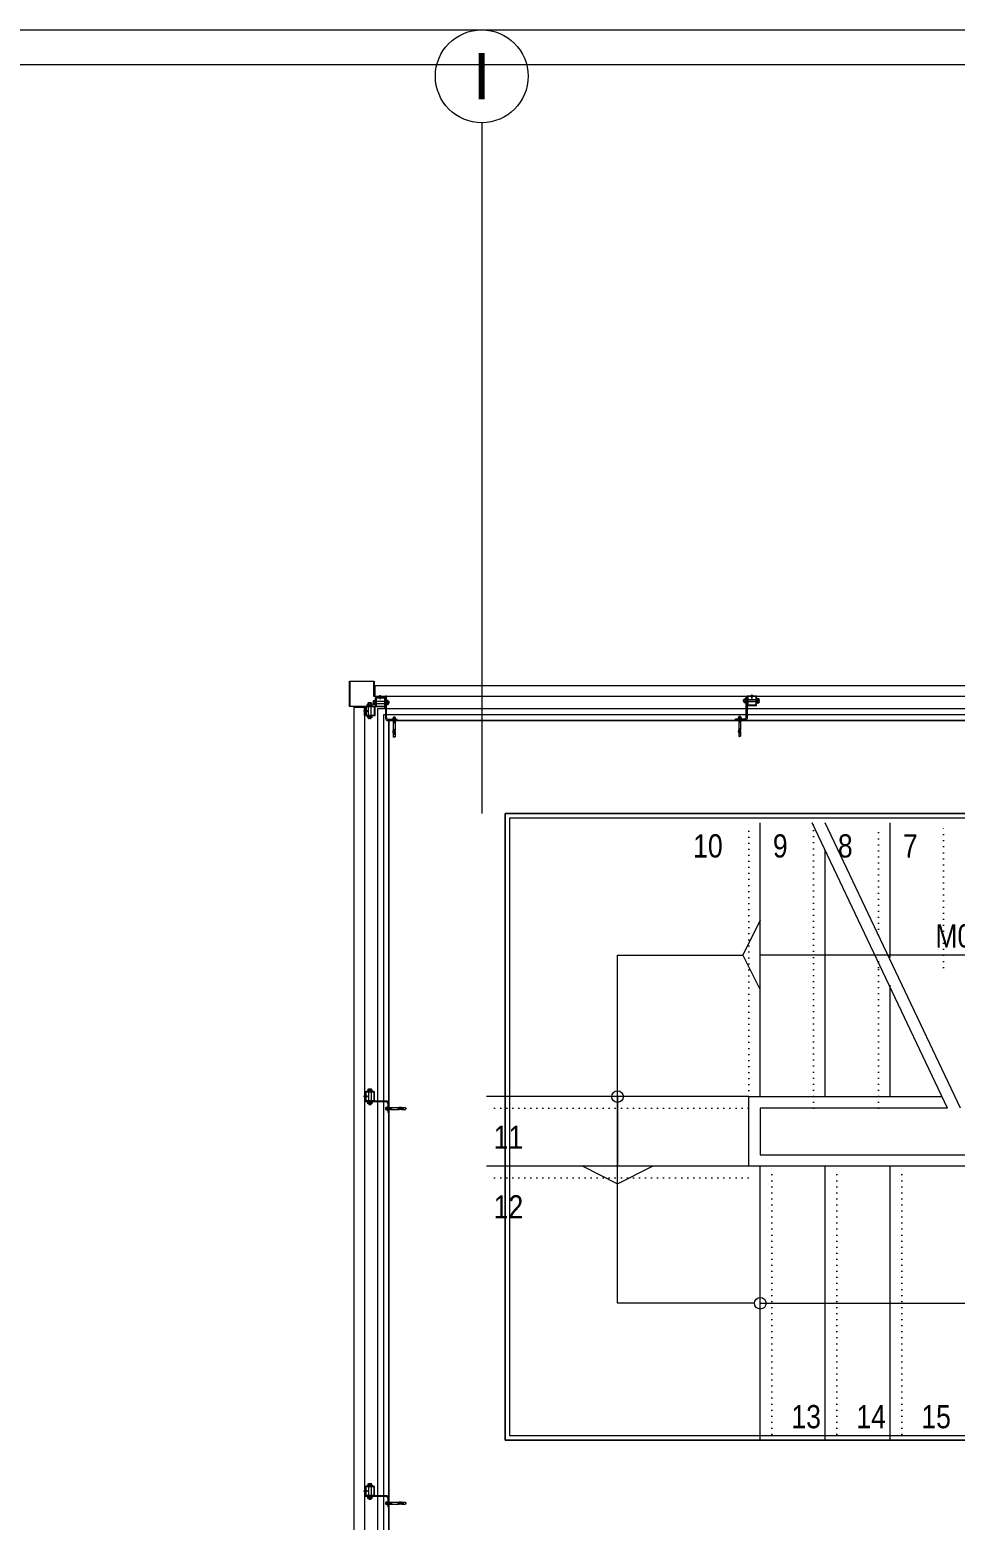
# Model space of a CAD drawing. Extents: x -1286 to 34975, y -230 to 6637.
# Drawn here: x 30556 to 30955, y 3563 to 4205 of the extents above; entities that cross this region are included whole.
import ezdxf
from ezdxf.enums import TextEntityAlignment as Align

# ---------------------------------------------------------------- set-up
doc = ezdxf.new("R2010")
doc.units = 0
doc.header["$LTSCALE"] = 20
doc.linetypes.add('DOT2', pattern=[0.125, 0, -0.125])
doc.layers.get('0').update_dxf_attribs({"color": 9, "lineweight": 9})
for name, color, linetype, lineweight in [('01', 9, 'Continuous', 9), ('06D', 9, 'Continuous', 9), ('10', 9, 'Continuous', 9), ('10A', 9, 'Continuous', 9), ('19', 9, 'Continuous', 9), ('19D', 9, 'DOT2', 9), ('21', 9, 'Continuous', 9), ('24', 9, 'Continuous', 9), ('33', 9, 'BATTING', 9), ('40A', 9, 'Continuous', 9)]:
    doc.layers.add(name, color=color, linetype=linetype, lineweight=lineweight)
doc.styles.add('Arial', font='arial.ttf', dxfattribs={"height": 2.5})
doc.styles.add('MuuM_TEXT-STANDART', font='ARIALN.TTF')
doc.linetypes.add('BATTING', pattern='A,0.0001,-0.1,[134,ltypeshp.shx,S=0.1,R=0,X=-0.1,Y=0],-0.2,[134,ltypeshp.shx,S=0.1,R=180,X=0.1,Y=0],-0.1', length=0.4001)

# ---------------------------------------------------------------- blocks, each defined once
blk = doc.blocks.new('0_arrowstairs')
blk.add_lwpolyline([(0, 0), (0, -30), (15, 0), (0, 30)], close=True)
blk = doc.blocks.new('*U105')
blk.add_lwpolyline([(0, 0), (0, 560)])
blk.add_circle((0, 0), 5)
at = {"rotation": 90}
blk.add_blockref('0_arrowstairs', (0, 560), dxfattribs=at)
blk = doc.blocks.new('*U524')
blk.add_lwpolyline([(0, 0), (0, 504)])
blk.add_circle((0, 0), 5)
at = {"rotation": 90}
blk.add_blockref('0_arrowstairs', (0, 504), dxfattribs=at)
blk = doc.blocks.new('*U520')
blk.add_lwpolyline([(0, 0), (0, 60)])
blk.add_circle((0, 0), 5)
at = {"rotation": 90}
blk.add_blockref('0_arrowstairs', (0, 60), dxfattribs=at)
blk = doc.blocks.new('MERDVN2.KAT')
at = {"layer": '19', "linetype": 'Continuous'}
for points in [[(16960.84, -297.5), (16960.84, -179.5)], [(17041.58, -302.5), (16983.25, -179.5)], [(17047.17, -302.5), (16988.84, -179.5)], [(17016.84, -237.5), (17016.84, -179.5)], [(16988.84, -297.5), (16988.84, -191.48)], [(17016.84, -297.5), (17016.84, -249.48)], [(16955.84, -297.5), (16842.84, -297.5)], [(17041.58, -302.5), (16960.84, -302.5), (16960.84, -322.5), (16960.84, -322.5), (17235.84, -322.5), (17235.84, -307.5), (17240.84, -307.5), (17240.84, -327.5), (17235.84, -327.5), (16955.84, -327.5), (16955.84, -327.5), (16955.84, -297.5), (17039.25, -297.5)], [(16955.84, -327.5), (16842.84, -327.5)], [(16960.84, -445.5), (16960.84, -327.5)], [(16988.84, -445.5), (16988.84, -327.5)], [(17016.84, -445.5), (17016.84, -327.5)]]:
    blk.add_lwpolyline(points, dxfattribs=at)
at = {"layer": '19'}
for points in [[(17047.17, -302.5), (16988.84, -179.5)], [(16958.34, -386.5), (16899.34, -386.5), (16899.34, -236.5), (16953.34, -236.5)]]:
    blk.add_lwpolyline(points, dxfattribs=at)
at = {"layer": '19D'}
for points in [[(16955.84, -297.5), (16955.84, -179.5)], [(16983.84, -302.5), (16983.84, -179.5)], [(17011.84, -228), (17011.84, -179.5)], [(17039.84, -241.83), (17039.84, -179.5)], [(17011.84, -241.83), (17011.84, -236.5)], [(17011.84, -302.5), (17011.84, -239.78)], [(16955.58, -302.49), (16842.84, -302.49)], [(16955.58, -332.49), (16842.84, -332.49)], [(16965.84, -445.5), (16965.84, -327.5)], [(16993.84, -445.5), (16993.84, -327.5)], [(17021.84, -445.5), (17021.84, -327.5)]]:
    blk.add_lwpolyline(points, dxfattribs=at)
at = {"layer": '19', "xscale": 0.5, "yscale": 0.5, "zscale": 0.5}
for name, p, rotation in [('*U524', (17212.84, -236.5), 90), ('*U520', (16899.34, -297.5), 180), ('*U105', (16960.84, -386.5), 270)]:
    blk.add_blockref(name, p, dxfattribs=dict(at, rotation=rotation))
at = {"layer": '21', "style": 'MuuM_TEXT-STANDART'}
for s, p in [('10', (16944.65, -184.5)), ('9', (16972.65, -184.5)), ('8', (17000.65, -184.5)), ('7', (17028.65, -184.5)), ('M01 (23x16.5 / 28)', (17132.43, -223.28)), ('11', (16858.69, -309.98)), ('12', (16858.69, -339.98)), ('13', (16986.98, -430.33)), ('14', (17014.98, -430.33)), ('15', (17042.98, -430.33))]:
    blk.add_text(s, height=10, dxfattribs=at).set_placement(p, align=Align.TOP_RIGHT)
blk = doc.blocks.new('0_aks')
at = {"linetype": 'Continuous'}
blk.add_circle((0, 0), 2, dxfattribs=at)
at = {"style": 'Arial'}
blk.add_attdef('AKS', text='', height=2, dxfattribs=at).set_placement((0, 0), align=Align.MIDDLE_CENTER)
blk = doc.blocks.new('p-aks_vw')
at = {"layer": '24', "ltscale": 2}
blk.add_lwpolyline([(2440, 3837.5), (2440, 3540)], dxfattribs=at)
at = {"layer": '24', "xscale": 10, "yscale": 10, "zscale": 10}
blk.add_blockref('0_aks', (2440, 3857.5), dxfattribs=at).add_auto_attribs({'AKS': 'I'})
blk = doc.blocks.new('cxvxv')
for p, q in [((-21988.4, 8560.98, 0), (-21988.4, 8560.32, 0)), ((-21988.4, 8560.32, 0), (-21986.64, 8560.32, 0)), ((-21986.86, 8561.07, 0), (-21988.18, 8561.07, 0)), ((-21988.02, 8561.25, 0), (-21987.03, 8561.3, 0)), ((-21988.02, 8561.25, 0), (-21988, 8561.26, 0)), ((-21988, 8561.23, 0), (-21988.02, 8561.25, 0)), ((-21988.02, 8561.13, 0), (-21987.03, 8561.19, 0)), ((-21988.02, 8561.13, 0), (-21988, 8561.14, 0)), ((-21988, 8561.11, 0), (-21988.02, 8561.13, 0)), ((-21988.02, 8560.32, 0), (-21987.02, 8560.32, 0)), ((-21988.02, 8560.28, 0), (-21988.02, 8560.32, 0)), ((-21988.02, 8560.11, 0), (-21988.02, 8555.61, 0)), ((-21988, 8561.3, 0), (-21987.94, 8561.35, 0)), ((-21988, 8561.26, 0), (-21988, 8561.3, 0)), ((-21988, 8561.14, 0), (-21988, 8561.23, 0)), ((-21988, 8561.07, 0), (-21988, 8561.11, 0)), ((-21987.96, 8560.98, 0), (-21987.96, 8560.32, 0)), ((-21987.54, 8561.35, 0), (-21987.94, 8561.35, 0)), ((-21987.7, 8561.05, 0), (-21987.7, 8561.08, 0)), ((-21987.7, 8561.07, 0), (-21987.7, 8561.07, 0)), ((-21987.54, 8561.35, 0), (-21987.1, 8561.35, 0)), ((-21987.03, 8561.3, 0), (-21987.1, 8561.35, 0)), ((-21987.08, 8560.64, 0), (-21987.08, 8560.98, 0)), ((-21987.08, 8560.64, 0), (-21987.08, 8560.32, 0)), ((-21987.06, 8560.32, 0), (-21987.06, 8560.28, 0)), ((-21987.06, 8555.61, 0), (-21987.06, 8560.11, 0)), ((-21987.05, 8561.32, 0), (-21987.03, 8561.3, 0)), ((-21987.03, 8561.3, 0), (-21987.05, 8561.28, 0)), ((-21987.03, 8561.3, 0), (-21987.05, 8561.29, 0)), ((-21987.05, 8561.28, 0), (-21987.05, 8561.2, 0)), ((-21987.05, 8561.2, 0), (-21987.03, 8561.19, 0)), ((-21987.03, 8561.19, 0), (-21987.05, 8561.17, 0)), ((-21987.05, 8561.17, 0), (-21987.05, 8561.08, 0)), ((-21987.05, 8561.08, 0), (-21987.03, 8561.07, 0)), ((-21987.02, 8560.32, 0), (-21987.02, 8560.28, 0)), ((-21987.02, 8555.61, 0), (-21987.02, 8560.11, 0)), ((-21986.64, 8560.32, 0), (-21986.64, 8560.98, 0)), ((-21988.4, 8555.4, 0), (-21986.64, 8555.4, 0)), ((-21988.4, 8554.74, 0), (-21988.4, 8555.4, 0)), ((-21986.86, 8554.65, 0), (-21988.17, 8554.65, 0)), ((-21988.02, 8555.44, 0), (-21988.02, 8555.4, 0)), ((-21988.02, 8555.4, 0), (-21987.02, 8555.4, 0)), ((-21987.96, 8554.74, 0), (-21987.96, 8555.4, 0)), ((-21987.08, 8555.08, 0), (-21987.08, 8555.4, 0)), ((-21987.08, 8555.08, 0), (-21987.08, 8554.74, 0)), ((-21987.06, 8555.4, 0), (-21987.06, 8555.44, 0)), ((-21987.02, 8555.4, 0), (-21987.02, 8555.44, 0)), ((-21986.64, 8555.4, 0), (-21986.64, 8554.74, 0))]:
    blk.add_line(p, q)
at = {"elevation": 0}
for points in [[(-21986.3, 8560.11), (-21988.7, 8560.11), (-21988.7, 8560.28), (-21986.3, 8560.28)], [(-21986.3, 8555.61), (-21988.7, 8555.61), (-21988.7, 8555.44), (-21986.3, 8555.44)]]:
    blk.add_lwpolyline(points, close=True, dxfattribs=at)
for points in [[(-21987.98, 8560.28), (-21987.98, 8560.32)], [(-21987.98, 8560.11), (-21987.98, 8555.61)], [(-21987.98, 8555.44), (-21987.98, 8555.4)]]:
    blk.add_lwpolyline(points, dxfattribs=at)
for centre, radius, start, end in [((-21988.18, 8560.75, 0), 0.315, 45.8497, 134.1503), ((-21987.52, 8559.95, 0), 1.12, 66.87008, 113.12992), ((-21987.52, 8559.95, 0), 1.12, 66.87008, 113.12992), ((-21986.86, 8560.76, 0), 0.313, 45.44896, 134.55104), ((-21988.18, 8554.97, 0), 0.315, 225.8497, 314.1503), ((-21987.52, 8555.77, 0), 1.12, 246.87008, 293.12992), ((-21987.52, 8555.77, 0), 1.12, 246.87008, 293.12992), ((-21986.86, 8554.96, 0), 0.313, 225.44896, 314.55104)]:
    blk.add_arc(centre, radius, start, end)
blk = doc.blocks.new('VIDA')
for p, q in [((-18072, 6523.9), (-18071.9, 6524)), ((-18071.9, 6523.8), (-18072, 6523.9)), ((-18071.9, 6524), (-18070.1, 6524.7)), ((-18069.6, 6522.9), (-18071.9, 6523.8)), ((-18069.7, 6524.9), (-18070.6, 6523.2)), ((-18070.6, 6523.2), (-18070.1, 6524.7)), ((-18070.1, 6524.7), (-18069.9, 6525.1)), ((-18069.9, 6525.1), (-18070.1, 6524.1)), ((-18070.1, 6524.1), (-18070, 6524.3)), ((-18070, 6524.3), (-18069.8, 6525.1)), ((-18069.9, 6525.1), (-18069.8, 6525.1)), ((-18069.8, 6525.1), (-18069.7, 6524.9)), ((-18069.7, 6524.9), (-18069.3, 6525)), ((-18069.6, 6522.8), (-18069.1, 6525)), ((-18069.6, 6522.8), (-18069.6, 6522.9)), ((-18069.4, 6522.4), (-18069.6, 6522.8)), ((-18068.9, 6525.3), (-18069.4, 6522.4)), ((-18069.3, 6522.4), (-18069.4, 6522.4)), ((-18069.3, 6522.4), (-18068.9, 6525.3)), ((-18069.3, 6525), (-18069.1, 6525)), ((-18069.1, 6522.8), (-18069.3, 6522.4)), ((-18069.1, 6525), (-18068.9, 6525.3)), ((-18068.7, 6522.8), (-18069.1, 6522.8)), ((-18068.9, 6525.3), (-18068.9, 6525.3)), ((-18068.9, 6525.3), (-18068.7, 6525)), ((-18068.7, 6522.8), (-18068.2, 6525)), ((-18068.7, 6525), (-18068.2, 6525)), ((-18068.5, 6522.4), (-18068.7, 6522.8)), ((-18068, 6525.3), (-18068.5, 6522.4)), ((-18068.4, 6522.4), (-18068.5, 6522.4)), ((-18068.4, 6522.4), (-18067.9, 6525.3)), ((-18068.2, 6522.8), (-18068.4, 6522.4)), ((-18068.2, 6522.8), (-18068.4, 6522.4)), ((-18068.2, 6525), (-18068, 6525.3)), ((-18067.7, 6525), (-18068.2, 6522.8)), ((-18067.7, 6522.8), (-18068.2, 6522.8)), ((-18067.9, 6525.3), (-18068, 6525.3)), ((-18067.9, 6525.3), (-18067.7, 6525)), ((-18067.7, 6522.8), (-18067.2, 6525)), ((-18067.7, 6525), (-18067.2, 6525)), ((-18067.5, 6522.4), (-18067.7, 6522.8)), ((-18067, 6525.3), (-18067.5, 6522.4)), ((-18067.4, 6522.4), (-18067.5, 6522.4)), ((-18067.4, 6522.4), (-18066.9, 6525.3)), ((-18067.2, 6522.8), (-18067.4, 6522.4)), ((-18067.2, 6522.8), (-18067.4, 6522.4)), ((-18067.2, 6525), (-18067, 6525.3)), ((-18066.7, 6525), (-18067.2, 6522.8)), ((-18066.7, 6522.8), (-18067.2, 6522.8)), ((-18066.9, 6525.3), (-18067, 6525.3)), ((-18066.9, 6525.3), (-18066.7, 6525)), ((-18066.3, 6525), (-18066.7, 6525)), ((-18066.7, 6522.8), (-18066.3, 6525)), ((-18066.5, 6522.4), (-18066.7, 6522.8)), ((-18066.1, 6525.3), (-18066.5, 6522.4)), ((-18066.5, 6522.4), (-18066, 6525.3)), ((-18066.3, 6522.8), (-18066.5, 6522.4)), ((-18066.3, 6522.8), (-18066.5, 6522.4)), ((-18066.5, 6522.4), (-18066.5, 6522.4)), ((-18066.3, 6525), (-18066.1, 6525.3)), ((-18065.8, 6525), (-18066.3, 6522.8)), ((-18066.3, 6522.8), (-18065.8, 6522.8)), ((-18066, 6525.3), (-18066.1, 6525.3)), ((-18066, 6525.3), (-18065.8, 6525)), ((-18065.8, 6522.8), (-18065.3, 6525)), ((-18065.8, 6525), (-18065.3, 6525)), ((-18065.6, 6522.4), (-18065.8, 6522.8)), ((-18065.1, 6525.3), (-18065.6, 6522.4)), ((-18065.5, 6522.4), (-18065.6, 6522.4)), ((-18065.5, 6522.4), (-18065, 6525.3)), ((-18065.3, 6522.8), (-18065.5, 6522.4)), ((-18065.3, 6522.8), (-18065.5, 6522.4)), ((-18065.3, 6525), (-18065.1, 6525.3)), ((-18064.8, 6525), (-18065.3, 6522.8)), ((-18064.8, 6522.8), (-18065.3, 6522.8)), ((-18065.1, 6525.3), (-18065, 6525.3)), ((-18065, 6525.3), (-18064.8, 6525)), ((-18064.8, 6525), (-18064.3, 6525)), ((-18064.8, 6522.8), (-18064.3, 6525)), ((-18064.6, 6522.4), (-18064.8, 6522.8)), ((-18064.1, 6525.3), (-18064.6, 6522.4)), ((-18064.5, 6522.4), (-18064.6, 6522.4)), ((-18064.5, 6522.4), (-18064, 6525.3)), ((-18064.3, 6522.8), (-18064.5, 6522.4)), ((-18064.3, 6522.8), (-18064.5, 6522.4)), ((-18064.3, 6525), (-18064.1, 6525.3)), ((-18063.8, 6525), (-18064.3, 6522.8)), ((-18063.8, 6522.8), (-18064.3, 6522.8)), ((-18064, 6525.3), (-18064.1, 6525.3)), ((-18064, 6525.3), (-18063.8, 6525)), ((-18063.8, 6522.8), (-18062, 6525)), ((-18062, 6525), (-18063.8, 6525)), ((-18063.6, 6522.4), (-18063.8, 6522.8)), ((-18063.6, 6522.4), (-18061.7, 6525.3)), ((-18061.8, 6525.3), (-18063.6, 6522.4)), ((-18062, 6522.8), (-18063.6, 6522.4)), ((-18062, 6522.8), (-18063.6, 6522.4)), ((-18063.6, 6522.4), (-18063.6, 6522.4)), ((-18061.5, 6525), (-18063.4, 6522.8)), ((-18063.4, 6522.8), (-18061.5, 6522.8)), ((-18061.7, 6525.3), (-18063.2, 6525.3)), ((-18062.7, 6522.4), (-18061.5, 6522.8)), ((-18062.6, 6522.4), (-18062.1, 6525.3)), ((-18062.4, 6522.8), (-18062.6, 6522.4)), ((-18062.4, 6522.8), (-18062.6, 6522.4)), ((-18062.6, 6522.4), (-18061.3, 6522.4)), ((-18062.4, 6525), (-18062.2, 6525.3)), ((-18061.5, 6525), (-18062.4, 6525)), ((-18061.5, 6522.8), (-18062.4, 6525)), ((-18061.9, 6525), (-18062.4, 6522.8)), ((-18061.9, 6522.8), (-18062.4, 6522.8)), ((-18062.2, 6525.3), (-18062.1, 6525.3)), ((-18062.2, 6525.3), (-18061.3, 6522.4)), ((-18062.1, 6525.3), (-18061.9, 6525)), ((-18062, 6525), (-18061.8, 6525.3)), ((-18061.9, 6525), (-18061.4, 6525)), ((-18061.9, 6522.8), (-18061.4, 6525)), ((-18061.7, 6522.4), (-18061.9, 6522.8)), ((-18061.2, 6525.3), (-18061.7, 6522.4)), ((-18061.7, 6525.3), (-18061.5, 6525)), ((-18061.6, 6522.4), (-18061.7, 6522.4)), ((-18061.6, 6522.4), (-18061.2, 6525.3)), ((-18061.4, 6522.8), (-18061.6, 6522.4)), ((-18061.4, 6522.8), (-18061.6, 6522.4)), ((-18061.4, 6525), (-18061.2, 6525.3)), ((-18061, 6525), (-18061.4, 6522.8)), ((-18060.9, 6522.8), (-18061.4, 6522.8)), ((-18061.2, 6525.3), (-18061, 6525)), ((-18061.2, 6525.3), (-18061.2, 6525.3)), ((-18061, 6525), (-18060.5, 6525)), ((-18060.9, 6522.8), (-18060.5, 6525)), ((-18060.7, 6522.4), (-18060.9, 6522.8)), ((-18060.7, 6522.4), (-18060.2, 6525.3)), ((-18060.3, 6525.3), (-18060.7, 6522.4)), ((-18060.5, 6522.8), (-18060.7, 6522.4)), ((-18060.5, 6522.8), (-18060.7, 6522.4)), ((-18060.7, 6522.4), (-18060.7, 6522.4)), ((-18060.5, 6525), (-18060.3, 6525.3)), ((-18060, 6525), (-18060.5, 6522.8)), ((-18060.5, 6522.8), (-18060, 6522.8)), ((-18060.3, 6525.3), (-18060.2, 6525.3)), ((-18060.2, 6525.3), (-18060, 6525)), ((-18060, 6525), (-18059.5, 6525)), ((-18060, 6522.8), (-18059.5, 6525)), ((-18059.8, 6522.4), (-18060, 6522.8)), ((-18059.3, 6525.3), (-18059.8, 6522.4)), ((-18059.7, 6522.4), (-18059.8, 6522.4)), ((-18059.7, 6522.4), (-18059.2, 6525.3)), ((-18059.5, 6522.8), (-18059.7, 6522.4)), ((-18059.5, 6522.8), (-18059.7, 6522.4)), ((-18059.5, 6525), (-18059.3, 6525.3)), ((-18059.2, 6524), (-18059.5, 6522.8)), ((-18059.5, 6522.8), (-18059.2, 6522.8)), ((-18059.3, 6525.3), (-18059.2, 6525.3)), ((-18058.1, 6526.6), (-18059.2, 6526.6)), ((-18059.2, 6521.2), (-18059.2, 6526.6)), ((-18058.1, 6521.2), (-18059.2, 6521.2))]:
    blk.add_line(p, q)
for points in [[(-18068.7, 6525), (-18069.1, 6522.8)], [(-18057.2, 6524.3), (-18057.5, 6524), (-18057.5, 6523.8), (-18057.2, 6523.5)]]:
    blk.add_lwpolyline(points)
for centre, start, end in [((-18062.4, 6523.6), 7.50951, 35.24269), ((-18062.4, 6524.2), 324.75731, 352.49049)]:
    blk.add_arc(centre, 5.21, start, end)
blk = doc.blocks.new('çelik dübel')
at = {"ltscale": 7}
for p, q in [((-87.2, -2), (-85, 2)), ((-85, -6), (-85, 2)), ((-68, 2), (-85, 2)), ((-75, -6), (-75, 2)), ((-70, -6), (-70, 2)), ((-68, 3), (-58, 2)), ((-68, -7), (-68, 3)), ((-58, -6), (-58, 2)), ((-8.5, 2), (-58, 2)), ((-53, 1.5), (-58, 1.5)), ((-53, -6), (-53, 2)), ((-25, -6), (-25, 2)), ((-25, -6), (-23.9, 2)), ((-23, -6), (-21.9, 2)), ((-21, -6), (-19.9, 2)), ((-19, -6), (-17.9, 2)), ((-17, -6), (-15.9, 2)), ((-85, -6), (-87.2, -2)), ((-68, -6), (-85, -6)), ((-68, -7), (-58, -6)), ((-53, -5.5), (-58, -5.5)), ((-8.5, -6), (-58, -6))]:
    blk.add_line(p, q, dxfattribs=at)
for p, q in [((-15, -6), (-13.9, 2)), ((-13, -6), (-11.9, 2)), ((-11, -6), (-10, 1.1)), ((-10, -9), (-10, 5)), ((-9, 5), (-10, 5)), ((-10, 3), (-10, 5)), ((-9, -9), (-9, 5)), ((-8.5, 2), (-8.5, 3)), ((-8.5, -4), (-8.5, 0)), ((-5, 4), (-7.5, 4)), ((-5, 1), (-7.5, 1)), ((-4, 2), (-4, 3)), ((-1, 2), (-4, 2)), ((-4, -4), (-4, 0)), ((-3, -6), (-1.9, 2)), ((-1, -6), (0, 1.1)), ((0, -5), (0, 1)), ((-10, -7), (-10, -9.1)), ((-9, -9), (-10, -9)), ((-8.5, -6), (-8.5, -7)), ((-5, -5), (-7.5, -5)), ((-5, -8), (-7.5, -8)), ((-4, -6), (-4, -7)), ((-1, -6), (-4, -6))]:
    blk.add_line(p, q)
for points in [[(-68, 0.6), (-67.4, 0.4), (-67, 0.1), (-66.6, -0.3), (-66.2, -0.8), (-65.9, -1.3), (-65.7, -1.9), (-65.4, -2.3), (-65.2, -2.8), (-65, -3.1), (-64.8, -3.3), (-64.6, -3.5), (-64.4, -3.6), (-64.2, -3.5), (-63.9, -3.5), (-63.7, -3.3), (-63.5, -3.1), (-63.2, -2.9), (-62.9, -2.6), (-62.7, -2.3), (-62.4, -2), (-62.1, -1.7), (-61.9, -1.4), (-61.6, -1.1), (-61.4, -0.9), (-61.2, -0.7), (-61, -0.6), (-60.8, -0.5), (-60.6, -0.5), (-60.4, -0.5), (-60.3, -0.7), (-60.1, -0.9), (-59.9, -1.1), (-59.8, -1.5), (-59.6, -1.9), (-59.4, -2.3), (-59.2, -2.7), (-58.9, -3), (-58.7, -3.3), (-58.4, -3.5), (-58, -3.5)], [(-68, -0.5), (-68, -0.5), (-67.9, -0.5), (-67.9, -0.5), (-67.8, -0.5), (-67.8, -0.6), (-67.7, -0.6), (-67.7, -0.6), (-67.6, -0.7), (-67.6, -0.7), (-67.6, -0.8), (-67.5, -0.8), (-67.5, -0.8), (-67.5, -0.9), (-67.4, -0.9), (-67.4, -0.9), (-67.3, -1), (-67.3, -1), (-67.3, -1.1), (-67.2, -1.1), (-67.2, -1.2), (-67.2, -1.2), (-67.1, -1.3), (-67.1, -1.3), (-67.1, -1.4), (-67, -1.4), (-67, -1.5), (-67, -1.5), (-66.9, -1.6), (-66.9, -1.6), (-66.9, -1.7), (-66.9, -1.7), (-66.8, -1.8), (-66.8, -1.9), (-66.8, -1.9), (-66.7, -2), (-66.7, -2), (-66.7, -2.1), (-66.6, -2.2), (-66.6, -2.2), (-66.6, -2.3), (-66.6, -2.3), (-66.5, -2.4), (-66.5, -2.5), (-66.5, -2.5), (-66.4, -2.6), (-66.4, -2.7), (-66.4, -2.7), (-66.3, -2.8), (-66.3, -2.8), (-66.3, -2.9), (-66.3, -3), (-66.2, -3), (-66.2, -3.1), (-66.2, -3.1), (-66.1, -3.2), (-66.1, -3.2), (-66.1, -3.3), (-66, -3.4), (-66, -3.4), (-66, -3.5), (-65.9, -3.5), (-65.9, -3.6), (-65.9, -3.6), (-65.8, -3.7), (-65.8, -3.7), (-65.7, -3.8), (-65.7, -3.8), (-65.7, -3.9), (-65.6, -3.9), (-65.6, -4), (-65.5, -4), (-65.5, -4.1), (-65.4, -4.1), (-65.4, -4.1), (-65.3, -4.2), (-65.3, -4.2), (-65.2, -4.3), (-65.2, -4.3), (-65.1, -4.3), (-65, -4.4), (-65, -4.4), (-64.9, -4.4), (-64.9, -4.4), (-64.8, -4.5), (-64.7, -4.5), (-64.7, -4.5), (-64.6, -4.5), (-64.5, -4.5), (-64.5, -4.5), (-64.4, -4.5), (-64.3, -4.5), (-64.3, -4.5), (-64.2, -4.5), (-64.1, -4.5), (-64.1, -4.5), (-64, -4.5), (-64, -4.5), (-63.9, -4.5), (-63.8, -4.5), (-63.8, -4.5), (-63.7, -4.4), (-63.7, -4.4), (-63.6, -4.4), (-63.6, -4.4), (-63.5, -4.4), (-63.4, -4.3), (-63.4, -4.3), (-63.3, -4.3), (-63.3, -4.3), (-63.3, -4.2), (-63.2, -4.2), (-63.2, -4.2), (-63.1, -4.1), (-63.1, -4.1), (-63, -4.1), (-63, -4), (-62.9, -4), (-62.9, -4), (-62.9, -3.9), (-62.8, -3.9), (-62.8, -3.9), (-62.7, -3.8), (-62.7, -3.8), (-62.7, -3.8), (-62.6, -3.7), (-62.6, -3.7), (-62.5, -3.6), (-62.5, -3.6), (-62.5, -3.6), (-62.4, -3.5), (-62.4, -3.5), (-62.4, -3.5), (-62.3, -3.4), (-62.3, -3.4), (-62.2, -3.3), (-62.2, -3.3), (-62.2, -3.3), (-62.1, -3.2), (-62.1, -3.2), (-62.1, -3.1), (-62, -3.1), (-62, -3.1), (-62, -3), (-61.9, -3), (-61.9, -2.9), (-61.9, -2.9), (-61.8, -2.9), (-61.8, -2.8), (-61.7, -2.8), (-61.7, -2.7), (-61.7, -2.7), (-61.6, -2.6), (-61.6, -2.6), (-61.6, -2.6), (-61.5, -2.5), (-61.5, -2.5), (-61.5, -2.5), (-61.4, -2.4), (-61.4, -2.4), (-61.4, -2.3), (-61.3, -2.3), (-61.3, -2.3), (-61.3, -2.2), (-61.3, -2.2), (-61.2, -2.2), (-61.2, -2.1), (-61.2, -2.1), (-61.1, -2), (-61.1, -2), (-61.1, -2), (-61, -1.9), (-61, -1.9), (-61, -1.9), (-61, -1.9), (-60.9, -1.8), (-60.9, -1.8), (-60.9, -1.8), (-60.9, -1.8), (-60.9, -1.8), (-60.9, -1.7), (-60.8, -1.7), (-60.8, -1.7), (-60.8, -1.7), (-60.8, -1.7), (-60.8, -1.7), (-60.8, -1.8), (-60.7, -1.8), (-60.7, -1.8), (-60.7, -1.8), (-60.7, -1.9), (-60.7, -1.9), (-60.7, -1.9), (-60.6, -2), (-60.6, -2), (-60.6, -2.1), (-60.6, -2.1), (-60.6, -2.1), (-60.5, -2.2), (-60.5, -2.2), (-60.5, -2.3), (-60.5, -2.3), (-60.4, -2.4), (-60.4, -2.5), (-60.4, -2.5), (-60.4, -2.6), (-60.3, -2.6), (-60.3, -2.7), (-60.3, -2.7), (-60.3, -2.8), (-60.2, -2.8), (-60.2, -2.9), (-60.2, -3), (-60.1, -3), (-60.1, -3.1), (-60.1, -3.1), (-60, -3.2), (-60, -3.2), (-59.9, -3.3), (-59.9, -3.4), (-59.9, -3.4), (-59.8, -3.5), (-59.8, -3.5), (-59.7, -3.6), (-59.7, -3.6), (-59.6, -3.7), (-59.6, -3.8), (-59.5, -3.8), (-59.5, -3.9), (-59.4, -3.9), (-59.3, -4), (-59.3, -4), (-59.2, -4.1), (-59.1, -4.2), (-59, -4.2), (-58.9, -4.3), (-58.8, -4.3), (-58.6, -4.4), (-58.4, -4.4), (-58.2, -4.5), (-58, -4.5)]]:
    blk.add_lwpolyline(points)
for centre, start, end in [((-7.5, 3), 90, 180), ((-7.5, 2), 180, 270), ((-7.5, 0), 90, 180), ((-5, 3), 0, 90), ((-5, 2), 270, 0), ((-5, 0), 0, 90), ((-1, 1), 0, 90), ((-7.5, -4), 180, 270), ((-7.5, -6), 90, 180), ((-7.5, -7), 180, 270), ((-5, -4), 270, 0), ((-5, -6), 0, 90), ((-5, -7), 270, 0), ((-1, -5), 270, 0)]:
    blk.add_arc(centre, 1, start, end)
blk = doc.blocks.new('kjdol')
at = {"ltscale": 10, "elevation": -278.89}
blk.add_lwpolyline([(77394.12, 60089.89), (77403.28, 60089.89, 0.460237), (77404.18, 60090.79), (77404.18, 60094.89), (77403.78, 60094.89), (77403.78, 60091.29, -0.414214), (77402.78, 60090.29), (77394.12, 60090.29)], format="xyb", close=True, dxfattribs=at)
at = {"elevation": -249.79}
for points in [[(77397.97, 60089.9), (77397.97, 60085.9), (77393.97, 60085.9), (77393.97, 60089.9)], [(77397.77, 60089.7), (77397.77, 60086.1), (77394.17, 60086.1), (77394.17, 60089.7)]]:
    blk.add_lwpolyline(points, close=True, dxfattribs=at)
blk.add_blockref('cxvxv', (99383.5, 51530.11, -249.79))
at = {"extrusion": (0, 0, -1), "xscale": 0.1000000000058208, "yscale": 0.1000000000058208, "zscale": -0.0999999999999091}
blk.add_blockref('çelik dübel', (-77402.74, 60093.36, 459.25), dxfattribs=at)
at = {"xscale": 0.1000000000058208, "yscale": 0.1000000000058208, "zscale": 0.1000000000058208, "rotation": 180}
blk.add_blockref('VIDA', (75587.75, 60740.29, -249.79), dxfattribs=at)

msp = doc.modelspace()

# ---------------------------------------------------------------- linework, layer by layer
at = {"layer": '01'}
for points in [[(30710.84, 3557.5), (30710.84, 3907.5), (31310.84, 3907.5), (31310.84, 3867.5), (30760.84, 3867.5), (30760.84, 3597.5), (31310.84, 3597.5), (31310.84, 3557.5)], [(31310.84, 3907.5), (30710.84, 3907.5), (30710.84, 3557.5), (31310.84, 3557.5), (31310.84, 3597.5), (30760.84, 3597.5), (30760.84, 3867.5), (31310.84, 3867.5)]]:
    msp.add_lwpolyline(points, close=True, dxfattribs=at)
at = {"layer": '06D'}
for points in [[(32395.84, 3815.65), (32395.84, 3912.5), (30705.84, 3912.5), (30705.84, 3420)], [(31508.84, 3670.5), (31498.84, 3670.5), (31498.84, 3670.5), (31498.84, 3670.5), (31498.84, 3670.5), (31498.84, 3670.5), (31498.84, 3689.5), (31573.84, 3689.5), (31573.84, 3825.5), (31508.84, 3825.5), (31508.84, 3885.5), (31362.84, 3885.5), (31362.84, 3860.5), (31343.84, 3860.5), (31343.84, 3885.5), (31312.84, 3885.5), (31312.84, 3865.5), (30762.84, 3865.5), (30762.84, 3599.5), (31312.84, 3599.5), (31312.84, 3574.5), (31343.84, 3574.5)]]:
    msp.add_lwpolyline(points, dxfattribs=at)
at = {"layer": '10'}
for points in [[(30709.1, 3913.4), (30705.1, 3913.4), (30705.1, 3917.4), (30709.1, 3917.4)], [(30709.01, 3913.61), (30705.41, 3913.6), (30705.4, 3917.2), (30709, 3917.21)], [(30704.83, 3909.6), (30704.84, 3913.6), (30700.84, 3913.6), (30700.83, 3909.6)], [(30704.57, 3909.79), (30704.57, 3913.39), (30700.97, 3913.4), (30700.97, 3909.8)]]:
    msp.add_lwpolyline(points, close=True, dxfattribs=at)
for points in [[(30705.39, 3917.8), (30708.6, 3917.8, -0.460546), (30709.5, 3916.9), (30709.5, 3912.8), (30709.1, 3912.8), (30709.1, 3916.4, 0.414214), (30708.1, 3917.4), (30705.39, 3917.4)], [(30709.39, 3918), (30709.39, 3908.4, 0.460237), (30710.29, 3907.5), (30714.39, 3907.5), (30714.39, 3907.9), (30710.79, 3907.9, -0.414214), (30709.79, 3908.9), (30709.79, 3918)]]:
    msp.add_lwpolyline(points, format="xyb", close=True, dxfattribs=at)
at = {"layer": '10A'}
for points in [[(30694.04, 3913.7), (30700.54, 3913.7), (30700.54, 3909.6), (30700.34, 3909.6), (30700.34, 3913.5), (30693.84, 3913.5), (30693.84, 3924.5), (30704.49, 3924.5), (30704.49, 3918), (30709.39, 3918), (30709.39, 3917.8), (30704.29, 3917.8), (30704.29, 3924.3), (30694.04, 3924.3), (30694.04, 3913.7)], [(32396.64, 3922.5), (30704.74, 3922.5), (30704.74, 3918), (32396.94, 3918), (32396.94, 3922.5)], [(30695.84, 3424.7), (30695.84, 3913.25), (30700.34, 3913.25), (30700.34, 3424.7)]]:
    msp.add_lwpolyline(points, dxfattribs=at)
at = {"layer": '33', "ltscale": 0.2}
msp.add_lwpolyline([(32393.34, 3815.7), (32393.34, 3910), (30708.51, 3910), (30708.53, 3420)], dxfattribs=at)
at = {"layer": '40A'}
for points in [[(34975, 0), (27980, 0), (27980, 4205), (34975, 4205)], [(28060, 4190), (34435.06, 4190), (34435.06, 15), (28060, 15)]]:
    msp.add_lwpolyline(points, close=True, dxfattribs=at)

# ---------------------------------------------------------------- block references
msp.add_blockref('MERDVN2.KAT', (13910, 4043))
at = {"layer": '10', "rotation": 270.0274289660073}
msp.add_blockref('cxvxv', (22160.02, -18076.35, 0), dxfattribs=at)
at = {"layer": '10', "yscale": 0.1000000000058208}
for p, xscale, zscale, rotation in [((31358.62, 5724.24), 0.1000000000058208, 0.1000000000058208, 90.02742896600735), ((28894.1, 3260.07), -0.1000000000058208, 0.1000000000021828, 359.9725710339794)]:
    msp.add_blockref('VIDA', p, dxfattribs=dict(at, xscale=xscale, zscale=zscale, rotation=rotation))
at = {"layer": '10', "xscale": -1}
for name, p, rotation in [('kjdol', (90955.11, 81311.97, 249.79), 90), ('cxvxv', (52694.16, 12459.18, 0), 179.9725710339792), ('kjdol', (-46693.34, 63833.53, 278.89), 180), ('kjdol', (-46693.34, 63663.53, 278.89), 180)]:
    msp.add_blockref(name, p, dxfattribs=dict(at, rotation=rotation))
at = {"layer": '10', "extrusion": (0, 0, -1), "xscale": -0.1000000000058208, "yscale": 0.1000000000058208, "zscale": -0.1000000000058208, "rotation": 270}
msp.add_blockref('çelik dübel', (-30712.9, 3908.93, 312.47), dxfattribs=at)
at = {"layer": '24'}
msp.add_blockref('p-aks_vw', (28310.84, 327.5), dxfattribs=at)

doc.saveas('drawing.dxf')
